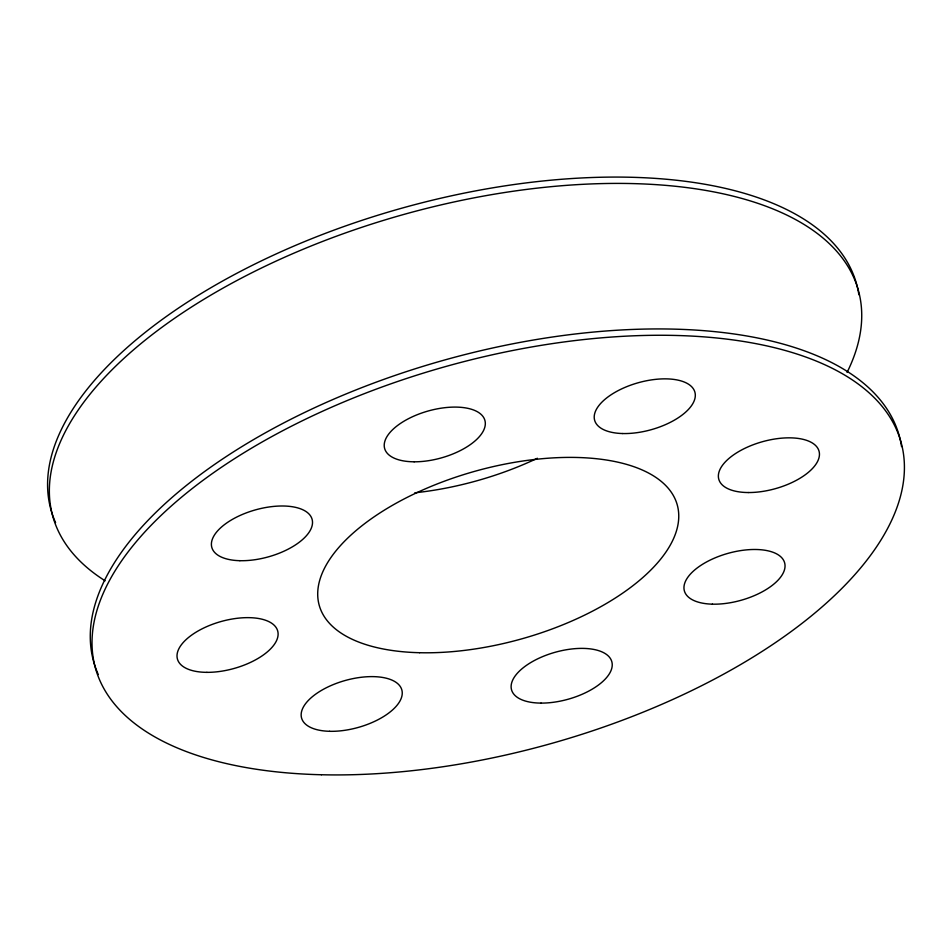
<?xml version="1.0" encoding="UTF-8"?>
<svg xmlns="http://www.w3.org/2000/svg" width="952" height="952" viewBox="0 0 952 952"><rect width="100%" height="100%" fill="white"/><g stroke="black" fill="none" stroke-linecap="round" stroke-linejoin="round"><path stroke-width="1.43" d="M55.585 522.66A418.333 195.743 -15.7 0 1 398.686 209.059A418.333 195.743 -15.7 0 1 858.871 294.739M105.113 580.803A418.333 195.743 -15.7 0 1 402.767 214.735A418.333 195.743 -15.7 0 1 847.066 372.422M98.27 674.516A418.333 195.743 -15.7 0 1 441.371 360.915A418.333 195.743 -15.7 0 1 901.556 446.595M537.392 458.269A185.926 87.001 -15.7 0 1 414.822 492.803M419.642 652.715A185.926 87.001 -15.7 0 0 678.276 509.689A185.926 87.001 -15.7 0 0 396.782 502.87A185.926 87.001 -15.7 0 0 419.642 652.715M321.395 774.749A418.333 195.743 -15.7 0 0 903.329 452.926A418.333 195.743 -15.7 0 0 269.963 437.599A418.333 195.743 -15.7 0 0 321.395 774.749M622.668 433.541A52.062 24.359 -15.7 0 0 695.186 393.533A52.062 24.359 -15.7 0 0 616.432 391.546A52.062 24.359 -15.7 0 0 622.668 433.541M414.132 461.803A52.062 24.359 -15.7 0 0 485.056 421.022A52.062 24.359 -15.7 0 0 405.147 420.51A52.062 24.359 -15.7 0 0 414.132 461.803M239.88 560.692A52.062 24.359 -15.7 0 0 312.387 520.684A52.062 24.359 -15.7 0 0 233.633 518.685A52.062 24.359 -15.7 0 0 239.88 560.692M206.905 672.35A52.062 24.359 -15.7 0 0 277.841 631.569A52.062 24.359 -15.7 0 0 197.921 631.069A52.062 24.359 -15.7 0 0 206.905 672.35M329.618 731.303A52.062 24.359 -15.7 0 0 402.125 691.307A52.062 24.359 -15.7 0 0 323.371 689.308A52.062 24.359 -15.7 0 0 329.618 731.303M541.034 703.1A52.062 24.359 -15.7 0 0 611.969 662.318A52.062 24.359 -15.7 0 0 532.049 661.807A52.062 24.359 -15.7 0 0 541.034 703.1M712.405 604.163A52.062 24.359 -15.7 0 0 784.912 564.155A52.062 24.359 -15.7 0 0 706.17 562.168A52.062 24.359 -15.7 0 0 712.405 604.163M748.26 492.541A52.062 24.359 -15.7 0 0 819.184 451.76A52.062 24.359 -15.7 0 0 739.276 451.26A52.062 24.359 -15.7 0 0 748.26 492.541"/></g></svg>
